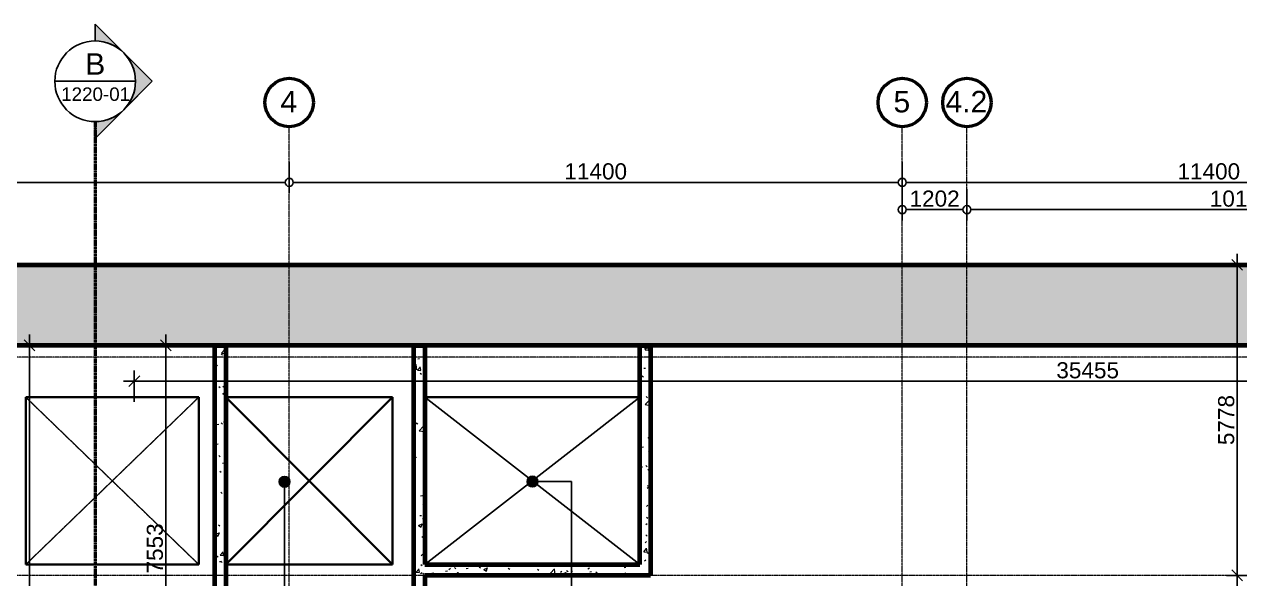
# Model space of a CAD drawing. Header units: millimetres. Extents: x -920221 to -841619, y -18676 to 22445.
# Drawn here: x -886408 to -863807, y 12132 to 22445 of the extents above; entities that cross this region are included whole.
import ezdxf

# ---------------------------------------------------------------- set-up
doc = ezdxf.new("R2010")
doc.units = ezdxf.units.MM
doc.linetypes.add('DPA_Grid _ Level 100', pattern=[10, 5.5, -1.6, 1.3, -1.6])
doc.linetypes.add('DPA_Overhead 100', pattern=[2.75, 1.75, -1])
for name, color, linetype, lineweight in [('_ _ A-DETL-OPENING', 1, 'Continuous', 25), ('A-ANNO-DIMS', 1, 'Continuous', 9), ('A-FLOR-E', 2, 'Continuous', 35), ('A-FLOR-OVHD', 2, 'DPA_Overhead 100', 25), ('A-ROOM-IDEN', 3, 'Continuous', 25), ('A-WALL', 5, 'Continuous', 35), ('A-WALL-PATT', 1, 'Continuous', 9), ('G-ANNO-SECL', 3, 'Continuous', 9), ('S-GRID', 251, 'Continuous', 9), ('S-GRID-IDEN', 3, 'Continuous', 50), ('WALL-E', 2, 'Continuous', 9)]:
    doc.layers.add(name, color=color, linetype=linetype, lineweight=lineweight)
doc.styles.add('Arial', font='arial.ttf', dxfattribs={"height": 400})
doc.styles.add('Arial_1', font='arial.ttf', dxfattribs={"height": 250})
doc.styles.add('Arial_2', font='arial.ttf', dxfattribs={"height": 300})
doc.dimstyles.new('DPA-DIM-3_0_C-C', dxfattribs={"dimscale": 304.8, "dimtxt": 306.07782, "dimasz": 0.492126, "dimexe": 0.656168, "dimexo": 0.0625, "dimgap": 0.164042, "dimtad": 1, "dimdec": 0, "dimzin": 0, "dimdsep": 46, "dimtxsty": 'Arial_2', "dimblk1": 'DOTBLANK', "dimblk2": 'DOTBLANK', "dimsah": 1, "dimcen": 0.09, "dimdle": 0.656168, "dimadec": 8, "dimazin": 0, "dimtfac": 1, "dimtdec": 4, "dimtix": 1, "dimtmove": 0, "dimatfit": 3, "dimfxl": 1.312336, "dimfxlon": 1, "dimtvp": 1, "dimtolj": 1, "dimtzin": 0, "dimarcsym": 2})
doc.dimstyles.new('DPA-DIM-3_0_T-T', dxfattribs={"dimscale": 304.8, "dimtxt": 306.07782, "dimasz": 0.656168, "dimexe": 0.656168, "dimexo": 0.0625, "dimgap": 0.164042, "dimtad": 1, "dimdec": 0, "dimzin": 0, "dimdsep": 46, "dimtxsty": 'Arial_2', "dimblk1": 'OBLIQUE', "dimblk2": 'OBLIQUE', "dimsah": 1, "dimcen": 0.09, "dimdle": 0.656168, "dimadec": 8, "dimazin": 0, "dimtfac": 1, "dimtdec": 4, "dimtix": 1, "dimtmove": 0, "dimatfit": 3, "dimfxl": 1.312336, "dimfxlon": 1, "dimtvp": 1, "dimtolj": 1, "dimtzin": 0, "dimarcsym": 2})
pattern_1 = [(50, (0, 0), (728.7365, -63.75582), [76.2, -838.2]), (355, (0, 0), (-140.9716, 764.2276), [60.96, -670.56]), (100.451, (60.7, -5.3), (587.77, 700.46675), [64.76, -712.36]), (46.184, (0, 203.2), (1084.3162, -168.171), [114.3, -1257.3]), (96.636, (90.4, 189.2), (949.6099, 989.7098), [97.14, -1068.54]), (351.184, (0, 203.2), (949.6206, 989.7012), [91.44, -1005.84]), (21, (101.6, 152.4), (606.45787, -409.06057), [76.2, -838.2]), (326, (101.6, 152.4), (247.20834, 736.7529), [60.96, -670.56]), (71.451, (152.14, 118.3), (853.66825, 327.68547), [64.76, -712.36]), (37.5, (0, 0), (12.35469, 338.22012), [33.528, -628.904, 33.528, -647.192, -673.1]), (37.5, (0, 0), (12.35469, 338.22012), [-1343.152, 33.528, -639.572]), (7.5, (0, 0), (267.27887, 400.72213), [33.528, -354.584, 33.528, -613.664, -256.54]), (7.5, (0, 0), (267.27887, 400.72213), [-1035.304, 33.528, -223.012]), (327.5, (-226.57, 0), (542.36333, -22.915345), [33.528, -220.472, 33.528, -758.952, -1051.56]), (327.5, (-226.57, 0), (542.36333, -22.915345), [-1046.48, 33.528, -1018.032]), (317.5, (-328.17, 0), (592.51696, 101.7071), [33.528, -296.672, 33.528, -492.76, -746.76]), (317.5, (-328.17, 0), (592.51696, 101.7071), [-856.488, 33.528, -713.232])]

# ---------------------------------------------------------------- blocks, each defined once
blk = doc.blocks.new('Section - Section Head-531884-4280-01 ENLARGED LOWER PLATFORM LEVEL - REFLECTED CEILING PLAN - SHEET 1')
at = {"layer": 'G-ANNO-SECL'}
h = blk.add_hatch(color=256, dxfattribs=at)
edge = h.paths.add_edge_path()
edge.add_line((-12.8, 5.3), (-7.5, 10.61))
edge.add_line((-7.5, 10.61), (-2.2, 5.3))
edge.add_arc((-7.5, 0), 7.5, 45, 135)
h = blk.add_hatch(color=256, dxfattribs=at)
edge = h.paths.add_edge_path()
edge.add_arc((-7.5, 0), 7.5, 0, 45)
edge.add_line((-2.2, 5.3), (3.11, 0))
edge.add_line((3.11, 0), (0, 0))
edge = h.paths.add_edge_path()
edge.add_line((-15, 0), (-18.11, 0))
edge.add_line((-18.11, 0), (-12.8, 5.3))
edge.add_arc((-7.5, 0), 7.5, 135, 180)
at = {"layer": 'G-ANNO-SECL', "lineweight": 25}
for p, q in [((-7.5, 10.61), (-18.11, 0)), ((-7.5, 10.61), (-12.8, 5.3)), ((3.11, 0), (-7.5, 10.61)), ((-2.2, 5.3), (-7.5, 10.61)), ((-12.8, 5.3), (-18.11, 0)), ((3.11, 0), (-2.2, 5.3)), ((-18.11, 0), (-15, 0)), ((-18.11, 0), (-15, 0)), ((0, 0), (3.11, 0)), ((0, 0), (3.11, 0))]:
    blk.add_line(p, q, dxfattribs=at)
blk.add_circle((-7.5, 0), 7.5, dxfattribs=at)
for start, end in [(45, 135), (135, 180), (0, 45)]:
    blk.add_arc((-7.5, 0), 7.5, start, end, dxfattribs=at)
blk = doc.blocks.new('Grid - 100 Scale-2291345-4280-01 ENLARGED LOWER PLATFORM LEVEL - REFLECTED CEILING PLAN - SHEET 1')
at = {"layer": 'S-GRID-IDEN'}
blk.add_circle((0, 0), 4.5, dxfattribs=at)
blk = doc.blocks.new('_DotBlank')
at = {"color": 0, "linetype": 'ByBlock', "lineweight": -2}
blk.add_line((-0.5, 0), (-1, 0), dxfattribs=at)
blk.add_circle((0, 0), 0.5, dxfattribs=at)
blk = doc.blocks.new('*D195')
at = {"layer": 'A-ANNO-DIMS', "color": 0, "lineweight": -2, "transparency": 16777216}
for p, q in [((-34200, 16306), (-34200, 15725)), ((-22800, 16306), (-22800, 15725)), ((-34050, 15925), (-22950, 15925))]:
    blk.add_line(p, q, dxfattribs=at)
at = {"layer": 'Defpoints', "color": 0, "transparency": 16777216}
for p in [(-34200, 16325), (-22800, 16325), (-22800, 15925)]:
    blk.add_point(p, dxfattribs=at)
at = {"layer": 'A-ANNO-DIMS', "color": 0, "lineweight": -2, "transparency": 16777216, "xscale": 150, "yscale": 150, "zscale": 150, "rotation": 180}
blk.add_blockref('_DotBlank', (-34200, 15925), dxfattribs=at)
at = {"layer": 'A-ANNO-DIMS', "color": 0, "lineweight": -2, "transparency": 16777216, "xscale": 150, "yscale": 150, "zscale": 150}
blk.add_blockref('_DotBlank', (-22800, 15925), dxfattribs=at)
at = {"layer": 'A-ANNO-DIMS', "color": 0, "transparency": 16777216, "insert": (-28500, 16128), "char_height": 300, "width": 1384.41, "attachment_point": 5, "style": 'Arial_2'}
blk.add_mtext('\\A1;11400', dxfattribs=at)
blk = doc.blocks.new('*D196')
at = {"layer": 'A-ANNO-DIMS', "color": 0, "lineweight": -2, "transparency": 16777216}
for p, q in [((-22800, 16306), (-22800, 15725)), ((-11400, 16306), (-11400, 15725)), ((-22650, 15925), (-11550, 15925))]:
    blk.add_line(p, q, dxfattribs=at)
at = {"layer": 'Defpoints', "color": 0, "transparency": 16777216}
for p in [(-22800, 16325), (-11400, 16325), (-11400, 15925)]:
    blk.add_point(p, dxfattribs=at)
at = {"layer": 'A-ANNO-DIMS', "color": 0, "lineweight": -2, "transparency": 16777216, "xscale": 150, "yscale": 150, "zscale": 150, "rotation": 180}
blk.add_blockref('_DotBlank', (-22800, 15925), dxfattribs=at)
at = {"layer": 'A-ANNO-DIMS', "color": 0, "lineweight": -2, "transparency": 16777216, "xscale": 150, "yscale": 150, "zscale": 150}
blk.add_blockref('_DotBlank', (-11400, 15925), dxfattribs=at)
at = {"layer": 'A-ANNO-DIMS', "color": 0, "transparency": 16777216, "insert": (-17100, 16128), "char_height": 300, "width": 1384.41, "attachment_point": 5, "style": 'Arial_2'}
blk.add_mtext('\\A1;11400', dxfattribs=at)
blk = doc.blocks.new('*D197')
at = {"layer": 'A-ANNO-DIMS', "color": 0, "lineweight": -2, "transparency": 16777216}
for p, q in [((-11400, 16306), (-11400, 15725)), ((0, 16306), (0, 15725)), ((-11250, 15925), (-150, 15925))]:
    blk.add_line(p, q, dxfattribs=at)
at = {"layer": 'Defpoints', "color": 0, "transparency": 16777216}
for p in [(-11400, 16325), (0, 16325), (0, 15925)]:
    blk.add_point(p, dxfattribs=at)
at = {"layer": 'A-ANNO-DIMS', "color": 0, "lineweight": -2, "transparency": 16777216, "xscale": 150, "yscale": 150, "zscale": 150, "rotation": 180}
blk.add_blockref('_DotBlank', (-11400, 15925), dxfattribs=at)
at = {"layer": 'A-ANNO-DIMS', "color": 0, "lineweight": -2, "transparency": 16777216, "xscale": 150, "yscale": 150, "zscale": 150}
blk.add_blockref('_DotBlank', (0, 15925), dxfattribs=at)
at = {"layer": 'A-ANNO-DIMS', "color": 0, "transparency": 16777216, "insert": (-5700, 16128), "char_height": 300, "width": 1384.41, "attachment_point": 5, "style": 'Arial_2'}
blk.add_mtext('\\A1;11400', dxfattribs=at)
blk = doc.blocks.new('_Oblique')
at = {"color": 0, "linetype": 'ByBlock', "lineweight": -2}
blk.add_line((-0.5, -0.5), (0.5, 0.5), dxfattribs=at)
blk = doc.blocks.new('*D211')
at = {"layer": 'A-ANNO-DIMS', "color": 0, "lineweight": -2, "transparency": 16777216}
for p, q in [((9775, 12606), (9775, 12025)), ((-25880, 12225), (9975, 12225)), ((-25680, 11844), (-25680, 12425))]:
    blk.add_line(p, q, dxfattribs=at)
at = {"layer": 'Defpoints', "color": 0, "transparency": 16777216}
for p in [(9775, 12625), (9775, 12225), (-25680, 11825)]:
    blk.add_point(p, dxfattribs=at)
at = {"layer": 'A-ANNO-DIMS', "color": 0, "lineweight": -2, "transparency": 16777216, "xscale": 200, "yscale": 200, "zscale": 200, "rotation": 180}
blk.add_blockref('_Oblique', (-25680, 12225), dxfattribs=at)
at = {"layer": 'A-ANNO-DIMS', "color": 0, "lineweight": -2, "transparency": 16777216, "xscale": 200, "yscale": 200, "zscale": 200}
blk.add_blockref('_Oblique', (9775, 12225), dxfattribs=at)
at = {"layer": 'A-ANNO-DIMS', "color": 0, "transparency": 16777216, "insert": (-7952, 12428), "char_height": 300, "width": 1384.41, "attachment_point": 5, "style": 'Arial_2'}
blk.add_mtext('\\A1;35455', dxfattribs=at)
blk = doc.blocks.new('*D213')
at = {"layer": 'A-ANNO-DIMS', "color": 0, "lineweight": -2, "transparency": 16777216}
for p, q in [((-28009, 12893), (-27428, 12893)), ((-27628, 300), (-27628, 13093)), ((-28009, 500), (-27428, 500))]:
    blk.add_line(p, q, dxfattribs=at)
at = {"layer": 'Defpoints', "color": 0, "transparency": 16777216}
for p in [(-28028, 12893), (-27628, 12893), (-28028, 500)]:
    blk.add_point(p, dxfattribs=at)
at = {"layer": 'A-ANNO-DIMS', "color": 0, "lineweight": -2, "transparency": 16777216, "xscale": 200, "yscale": 200, "zscale": 200}
for p, rotation in [((-27628, 12893), 90), ((-27628, 500), 270)]:
    blk.add_blockref('_Oblique', p, dxfattribs=dict(at, rotation=rotation))
at = {"layer": 'A-ANNO-DIMS', "color": 0, "transparency": 16777216, "insert": (-27832, 6696), "char_height": 300, "width": 1384.41, "attachment_point": 5, "rotation": 90, "style": 'Arial_2'}
blk.add_mtext('\\A1;12393', dxfattribs=at)
blk = doc.blocks.new('*D215')
at = {"layer": 'A-ANNO-DIMS', "color": 0, "lineweight": -2, "transparency": 16777216}
for p, q in [((-24712, 12893), (-25292, 12893)), ((-25092, 13093), (-25092, 5140)), ((-24712, 5340), (-25292, 5340))]:
    blk.add_line(p, q, dxfattribs=at)
at = {"layer": 'Defpoints', "color": 0, "transparency": 16777216}
for p in [(-24692, 12893), (-25092, 5340), (-24692, 5340)]:
    blk.add_point(p, dxfattribs=at)
at = {"layer": 'A-ANNO-DIMS', "color": 0, "lineweight": -2, "transparency": 16777216, "xscale": 200, "yscale": 200, "zscale": 200}
for p, rotation in [((-25092, 12893), 90), ((-25092, 5340), 270)]:
    blk.add_blockref('_Oblique', p, dxfattribs=dict(at, rotation=rotation))
at = {"layer": 'A-ANNO-DIMS', "color": 0, "transparency": 16777216, "insert": (-25296, 9116), "char_height": 300, "width": 1107.53, "attachment_point": 5, "rotation": 90, "style": 'Arial_2'}
blk.add_mtext('\\A1;7553', dxfattribs=at)
blk = doc.blocks.new('*D219')
at = {"layer": 'A-ANNO-DIMS', "color": 0, "lineweight": -2, "transparency": 16777216}
for p, q in [((-5172, 14593), (-5172, 8415)), ((-4791, 14393), (-5372, 14393)), ((-4791, 8615), (-5372, 8615))]:
    blk.add_line(p, q, dxfattribs=at)
at = {"layer": 'Defpoints', "color": 0, "transparency": 16777216}
for p in [(-4772, 14393), (-5172, 8615), (-4772, 8615)]:
    blk.add_point(p, dxfattribs=at)
at = {"layer": 'A-ANNO-DIMS', "color": 0, "lineweight": -2, "transparency": 16777216, "xscale": 200, "yscale": 200, "zscale": 200}
for p, rotation in [((-5172, 14393), 90), ((-5172, 8615), 270)]:
    blk.add_blockref('_Oblique', p, dxfattribs=dict(at, rotation=rotation))
at = {"layer": 'A-ANNO-DIMS', "color": 0, "transparency": 16777216, "insert": (-5375, 11504), "char_height": 300, "width": 1107.53, "attachment_point": 5, "rotation": 90, "style": 'Arial_2'}
blk.add_mtext('\\A1;5778', dxfattribs=at)
blk = doc.blocks.new('*D227')
at = {"layer": 'A-ANNO-DIMS', "color": 0, "lineweight": -2, "transparency": 16777216}
for p, q in [((-11400, 15799), (-11400, 15218)), ((-10198, 15799), (-10198, 15218)), ((-11250, 15418), (-10348, 15418))]:
    blk.add_line(p, q, dxfattribs=at)
at = {"layer": 'Defpoints', "color": 0, "transparency": 16777216}
for p in [(-11400, 15818), (-10198, 15818), (-10198, 15418)]:
    blk.add_point(p, dxfattribs=at)
at = {"layer": 'A-ANNO-DIMS', "color": 0, "lineweight": -2, "transparency": 16777216, "xscale": 150, "yscale": 150, "zscale": 150, "rotation": 180}
blk.add_blockref('_DotBlank', (-11400, 15418), dxfattribs=at)
at = {"layer": 'A-ANNO-DIMS', "color": 0, "lineweight": -2, "transparency": 16777216, "xscale": 150, "yscale": 150, "zscale": 150}
blk.add_blockref('_DotBlank', (-10198, 15418), dxfattribs=at)
at = {"layer": 'A-ANNO-DIMS', "color": 0, "transparency": 16777216, "insert": (-10799, 15621), "char_height": 300, "width": 1107.53, "attachment_point": 5, "style": 'Arial_2'}
blk.add_mtext('\\A1;1202', dxfattribs=at)
blk = doc.blocks.new('*D228')
at = {"layer": 'A-ANNO-DIMS', "color": 0, "lineweight": -2, "transparency": 16777216}
for p, q in [((-10198, 15799), (-10198, 15218)), ((0, 15799), (0, 15218)), ((-10048, 15418), (-150, 15418))]:
    blk.add_line(p, q, dxfattribs=at)
at = {"layer": 'Defpoints', "color": 0, "transparency": 16777216}
for p in [(-10198, 15818), (0, 15818), (0, 15418)]:
    blk.add_point(p, dxfattribs=at)
at = {"layer": 'A-ANNO-DIMS', "color": 0, "lineweight": -2, "transparency": 16777216, "xscale": 150, "yscale": 150, "zscale": 150, "rotation": 180}
blk.add_blockref('_DotBlank', (-10198, 15418), dxfattribs=at)
at = {"layer": 'A-ANNO-DIMS', "color": 0, "lineweight": -2, "transparency": 16777216, "xscale": 150, "yscale": 150, "zscale": 150}
blk.add_blockref('_DotBlank', (0, 15418), dxfattribs=at)
at = {"layer": 'A-ANNO-DIMS', "color": 0, "transparency": 16777216, "insert": (-5099, 15621), "char_height": 300, "width": 1384.41, "attachment_point": 5, "style": 'Arial_2'}
blk.add_mtext('\\A1;10198', dxfattribs=at)
blk = doc.blocks.new('*U192')
at = {"layer": '_ _ A-DETL-OPENING'}
for p, q in [((-27700, 8815), (-24480, 11930)), ((-27700, 11930), (-24481.3, 8815)), ((-27700, 8815), (-27700, 11930)), ((-27700, 11930), (-24480, 11930)), ((-24480, 11930), (-24480, 8815)), ((-16280, 11930), (-20280, 8815)), ((-20280, 11930), (-16280, 8815)), ((-24481.3, 8815), (-27700, 8815))]:
    blk.add_line(p, q, dxfattribs=at)
at = {"layer": 'S-GRID', "linetype": 'DPA_Grid _ Level 100'}
for p, q in [((-22800, -21384.7), (-22800, 16961.2)), ((-11400, -21384.7), (-11400, 16961.2)), ((-10198.1, -21384.7), (-10198.1, 16961.2)), ((12525, 12673), (-60212.9, 12673)), ((12525, 8615), (-60212.9, 8615))]:
    blk.add_line(p, q, dxfattribs=at)
at = {"layer": 'S-GRID-IDEN', "xscale": 99.99999999999993, "yscale": 99.99999999999993, "zscale": 99.99999999999993}
for p in [(-22800, 17411.2), (-11400, 17411.2), (-10198.1, 17411.2)]:
    blk.add_blockref('Grid - 100 Scale-2291345-4280-01 ENLARGED LOWER PLATFORM LEVEL - REFLECTED CEILING PLAN - SHEET 1', p, dxfattribs=at)
at = {"layer": 'S-GRID-IDEN', "lineweight": 9, "char_height": 400, "attachment_point": 1, "style": 'Arial'}
for s, insert, width in [('4.2', (-10595.9, 17627.1), 945.991), ('4', (-22963.3, 17627.1), 376.793), ('5', (-11563.3, 17627.1), 376.793)]:
    blk.add_mtext(s, dxfattribs=dict(at, insert=insert, width=width))
at = {"layer": 'A-ANNO-DIMS'}
for base, p1, p2, dimstyle, override, picture, middle in [((-22800, 15924.7), (-34200, 16324.7), (-22800, 16324.7), 'DPA-DIM-3_0_C-C', {"dimpost": '<>', "dimfxl": 11400}, '*D195', (-28500, 16127.9)), ((-11400, 15924.7), (-22800, 16324.7), (-11400, 16324.7), 'DPA-DIM-3_0_C-C', {"dimpost": '<>', "dimfxl": 11400}, '*D196', (-17100, 16127.9)), ((0, 15924.7), (-11400, 16324.7), (0, 16324.7), 'DPA-DIM-3_0_C-C', {"dimpost": '<>', "dimfxl": 11400}, '*D197', (-5700, 16127.9)), ((-10198.1, 15417.9), (-11400, 15817.9), (-10198.1, 15817.9), 'DPA-DIM-3_0_C-C', {"dimpost": '<>', "dimfxl": 1201.861185}, '*D227', (-10799.1, 15621)), ((0, 15417.9), (-10198.1, 15817.9), (0, 15817.9), 'DPA-DIM-3_0_C-C', {"dimpost": '<>', "dimfxl": 10198.138815}, '*D228', (-5099.1, 15621)), ((9775, 12224.6), (-25680, 11824.6), (9775, 12624.6), 'DPA-DIM-3_0_T-T', {"dimpost": '<>', "dimfxl": 35464.024389}, '*D211', (-7952.5, 12427.9))]:
    dim = blk.add_linear_dim(base=base, p1=p1, p2=p2, dimstyle=dimstyle, override=override, dxfattribs=at)
    dim.commit()
    dim.dimension.update_dxf_attribs({"geometry": picture, "text_midpoint": middle})
for base, p1, p2, angle, override, picture, middle in [((-5172.3, 8615), (-4772.3, 14393), (-4772.3, 8615), 270.00001, {"dimpost": '<>', "dimfxl": 5778}, '*D219', (-5375.4, 11504)), ((-27628.3, 12893), (-28028.3, 500), (-28028.3, 12893), 90, {"dimpost": '<>', "dimfxl": 12392.998011}, '*D213', (-27831.6, 6696.5)), ((-25092.5, 5340), (-24692.5, 12893), (-24692.5, 5340), 270.00001, {"dimpost": '<>', "dimfxl": 7553.000405}, '*D215', (-25295.8, 9116.5))]:
    dim = blk.add_linear_dim(base=base, p1=p1, p2=p2, angle=angle, dimstyle='DPA-DIM-3_0_T-T', override=override, dxfattribs=at)
    dim.commit()
    dim.dimension.update_dxf_attribs({"geometry": picture, "text_midpoint": middle})

msp = doc.modelspace()

# ---------------------------------------------------------------- hatches: boundary and pattern name
at = {"layer": 'A-ROOM-IDEN'}
h = msp.add_hatch(color=256, dxfattribs=at)
edge = h.paths.add_edge_path()
edge.add_arc((-881568, 13935), 100, 0, 360)
h = msp.add_hatch(color=256, dxfattribs=at)
edge = h.paths.add_edge_path()
edge.add_arc((-876959, 13938), 100, 0, 360)
at = {"layer": 'A-WALL-PATT', "lineweight": 9}
h = msp.add_hatch(dxfattribs=at)
h.set_pattern_fill('FP_1', color=256, style=0, pattern_type=2)
h.set_pattern_definition(pattern_1)
h.paths.add_polyline_path([(-896525, 16472), (-848907, 16472), (-848907, 17972), (-896525, 17972)])
h = msp.add_hatch(dxfattribs=at)
h.set_pattern_fill('FP_1', color=256, style=0, pattern_type=2)
h.set_pattern_definition(pattern_1)
h.paths.add_polyline_path([(-882662, 8919), (-882662, 16472), (-882862, 16472), (-882862, 8919)])
h = msp.add_hatch(dxfattribs=at)
h.set_pattern_fill('FP_1', color=256, style=0, pattern_type=2)
h.set_pattern_definition(pattern_1)
h.paths.add_polyline_path([(-878962, 8919), (-878962, 16472), (-879162, 16472), (-879162, 8919)])
h = msp.add_hatch(dxfattribs=at)
h.set_pattern_fill('FP_1', color=256, style=0, pattern_type=2)
h.set_pattern_definition(pattern_1)
h.paths.add_polyline_path([(-874937, 12394), (-874762, 12394), (-874762, 16472), (-874962, 16472), (-874962, 12394)])
h = msp.add_hatch(dxfattribs=at)
h.set_pattern_fill('FP_1', color=256, style=0, pattern_type=2)
h.set_pattern_definition(pattern_1)
h.paths.add_polyline_path([(-874762, 12194), (-874762, 12394), (-878962, 12394), (-878962, 12194), (-875761, 12194)])

# ---------------------------------------------------------------- linework, layer by layer
at = {"color": 250, "lineweight": 35}
for p, q in [((-882662, 12394), (-882662, 15509)), ((-882662, 15509), (-879562, 15509)), ((-879562, 15509), (-882662, 12394)), ((-882662, 15509), (-879562, 12394)), ((-879562, 15509), (-879562, 12394)), ((-878962, 12394), (-878962, 15509)), ((-878962, 15509), (-874962, 15509)), ((-874962, 15509), (-874962, 12394)), ((-879562, 12394), (-882662, 12394)), ((-874962, 12394), (-878962, 12394))]:
    msp.add_line(p, q, dxfattribs=at)
at = {"color": 8}
msp.add_lwpolyline([(-915637, -7401), (-846122, -7401), (-846122, 17972), (-915637, 17972)], close=True, dxfattribs=at)
at = {"layer": 'A-FLOR-E'}
for p, q in [((-895025, 16472), (-848907, 16472)), ((-848907, 16472), (-895025, 16472)), ((-895025, 16472), (-848907, 16472)), ((-848907, 16472), (-895025, 16472)), ((-886382, 15509), (-883162, 15509)), ((-886382, 12394), (-886382, 15509)), ((-883162, 15509), (-886382, 15509)), ((-886382, 15509), (-886382, 12394)), ((-883162, 15509), (-883162, 12394)), ((-883162, 12394), (-883162, 15509)), ((-882662, 15509), (-879562, 15509)), ((-882662, 12394), (-882662, 15509)), ((-879562, 15509), (-882662, 15509)), ((-882662, 15509), (-882662, 12394)), ((-879562, 15509), (-879562, 12394)), ((-879562, 12394), (-879562, 15509)), ((-878962, 15509), (-874962, 15509)), ((-878962, 12394), (-878962, 15509)), ((-874962, 15509), (-878962, 15509)), ((-878962, 15509), (-878962, 12394)), ((-874962, 15509), (-874962, 12394)), ((-874962, 12394), (-874962, 15509)), ((-883162, 12394), (-886382, 12394)), ((-886382, 12394), (-883162, 12394)), ((-879562, 12394), (-882662, 12394)), ((-882662, 12394), (-879562, 12394)), ((-874962, 12394), (-878962, 12394)), ((-878962, 12394), (-874962, 12394))]:
    msp.add_line(p, q, dxfattribs=at)
at = {"layer": 'A-FLOR-OVHD', "color": 8}
for p, q in [((-883162, 15509), (-886382, 12394)), ((-886382, 15509), (-883162, 12394)), ((-886382, 12394), (-886382, 15509)), ((-886382, 15509), (-883162, 15509)), ((-883162, 15509), (-883162, 12394)), ((-882662, 12394), (-879562, 15509)), ((-882662, 15509), (-879562, 12394)), ((-882662, 12394), (-882662, 15509)), ((-882662, 15509), (-879562, 15509)), ((-879562, 15509), (-879562, 12394)), ((-878962, 12394), (-874962, 15509)), ((-878962, 15509), (-874962, 12394)), ((-878962, 12394), (-878962, 15509)), ((-878962, 15509), (-874962, 15509)), ((-874962, 15509), (-874962, 12394)), ((-883164, 12394), (-886382, 12394)), ((-879562, 12394), (-882662, 12394)), ((-874962, 12394), (-878962, 12394))]:
    msp.add_line(p, q, dxfattribs=at)
at = {"layer": 'A-ROOM-IDEN'}
for p, q in [((-881568, 13935), (-881568, -1217)), ((-876959, 13938), (-876232, 13938)), ((-876232, 13938), (-876232, -1158))]:
    msp.add_line(p, q, dxfattribs=at)
for centre in [(-881568, 13935), (-876959, 13938)]:
    msp.add_circle(centre, 100, dxfattribs=at)
at = {"layer": 'A-WALL', "color": 7, "lineweight": 70}
for p, q in [((-896525, 17972), (-848907, 17972)), ((-848907, 16472), (-895025, 16472)), ((-882862, 8919), (-882862, 16472)), ((-882862, 16472), (-882662, 16472)), ((-882662, 16472), (-882662, 8919)), ((-879162, 8919), (-879162, 16472)), ((-879162, 16472), (-878962, 16472)), ((-878962, 16472), (-878962, 12394)), ((-874962, 12394), (-874962, 16472)), ((-874962, 16472), (-874762, 16472)), ((-874762, 16472), (-874762, 12394)), ((-878962, 12394), (-874962, 12394)), ((-874762, 12394), (-874762, 12194)), ((-878962, 12194), (-878962, 8919)), ((-874762, 12194), (-878962, 12194))]:
    msp.add_line(p, q, dxfattribs=at)
at = {"layer": 'G-ANNO-SECL', "lineweight": 25}
msp.add_line((-885840, 21384), (-884340, 21384), dxfattribs=at)
at = {"layer": 'G-ANNO-SECL', "linetype": 'DPA_Grid _ Level 100', "lineweight": 50}
msp.add_line((-885090, 20634), (-885090, -7381), dxfattribs=at)
at = {"layer": 'WALL-E'}
for p, q in [((-882862, 16472), (-882662, 16472)), ((-882662, 16472), (-882862, 16472)), ((-879162, 16472), (-878962, 16472)), ((-878962, 16472), (-879162, 16472)), ((-866832, 16472), (-866632, 16472)), ((-866632, 16472), (-866832, 16472)), ((-882662, 12394), (-882662, 15509)), ((-882662, 15509), (-882662, 12394)), ((-878962, 12394), (-878962, 15509)), ((-878962, 15509), (-878962, 12394)), ((-874962, 12394), (-874962, 15509)), ((-874962, 15509), (-874962, 12394)), ((-878962, 12394), (-874962, 12394)), ((-874962, 12394), (-878962, 12394))]:
    msp.add_line(p, q, dxfattribs=at)

# ---------------------------------------------------------------- block references
msp.add_blockref('*U192', (-858682, 3579))
at = {"layer": 'G-ANNO-SECL', "lineweight": 25, "xscale": 99.99999999999993, "yscale": 99.99999999999993, "zscale": 99.99999999999993, "rotation": 269.9999999999996}
msp.add_blockref('Section - Section Head-531884-4280-01 ENLARGED LOWER PLATFORM LEVEL - REFLECTED CEILING PLAN - SHEET 1', (-885090, 20634), dxfattribs=at)

# ---------------------------------------------------------------- texts
at = {"layer": 'G-ANNO-SECL', "lineweight": 25, "attachment_point": 1}
for s, insert, char_height, width, style in [('B', (-885275, 21906), 400, 456.96, 'Arial'), ('1220-01', (-885722, 21270), 250, 1539.24, 'Arial_1')]:
    msp.add_mtext(s, dxfattribs=dict(at, insert=insert, char_height=char_height, width=width, style=style))

doc.saveas('drawing.dxf')
